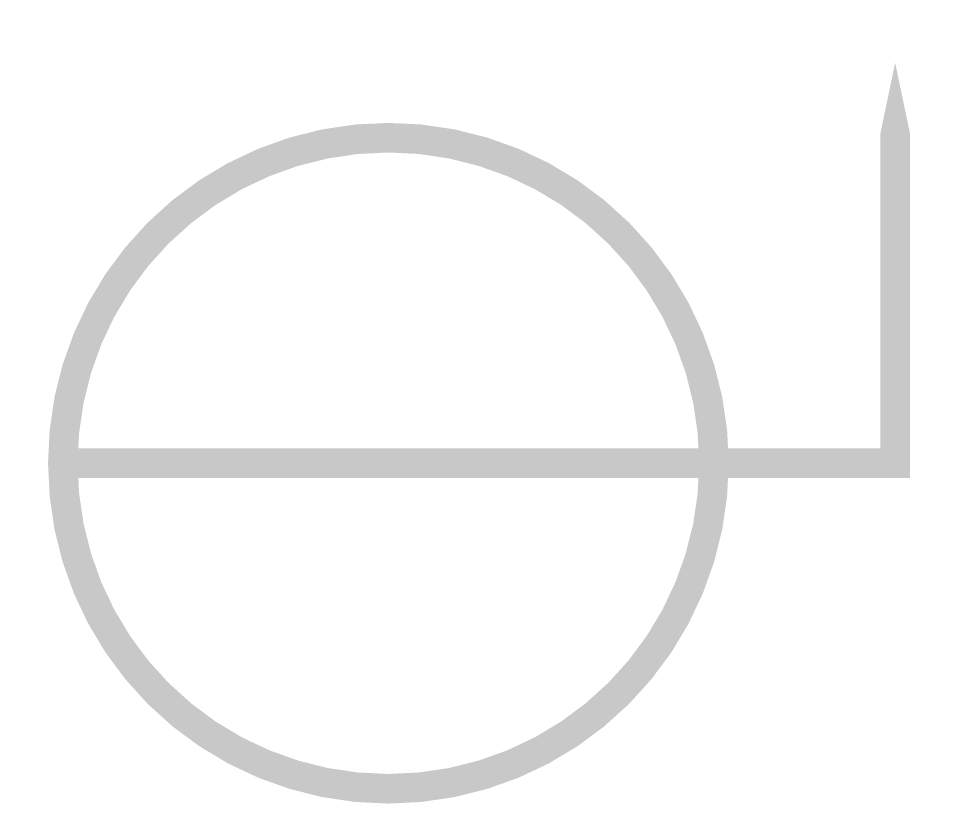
# Model space of a CAD drawing. Extents: x -0.1 to 3.02, y 0.01 to 2.66.
import ezdxf

# ---------------------------------------------------------------- set-up
doc = ezdxf.new("R2010")
doc.units = 0
doc.header["$MEASUREMENT"] = 0
doc.layers.get('0').update_dxf_attribs({"linetype": 'CONTINUOUS'})

msp = doc.modelspace()

# ---------------------------------------------------------------- linework, layer by layer
msp.add_lwpolyline([(0.0543, 1.1608, 0.1, 0.1, 0), (2.2543, 1.1608, 0.1, 0.1, 0), (2.8667, 1.1608, 0.1, 0.1, 0), (2.8667, 1.799, 0.3, 0, 0), (2.8667, 2.5138, 0, 0, 0)], format="xyseb")
at = {"const_width": 0.1}
msp.add_lwpolyline([(0.0543, 1.1608, 1), (2.2543, 1.1608, 1)], format="xyb", close=True, dxfattribs=at)

doc.saveas('drawing.dxf')
